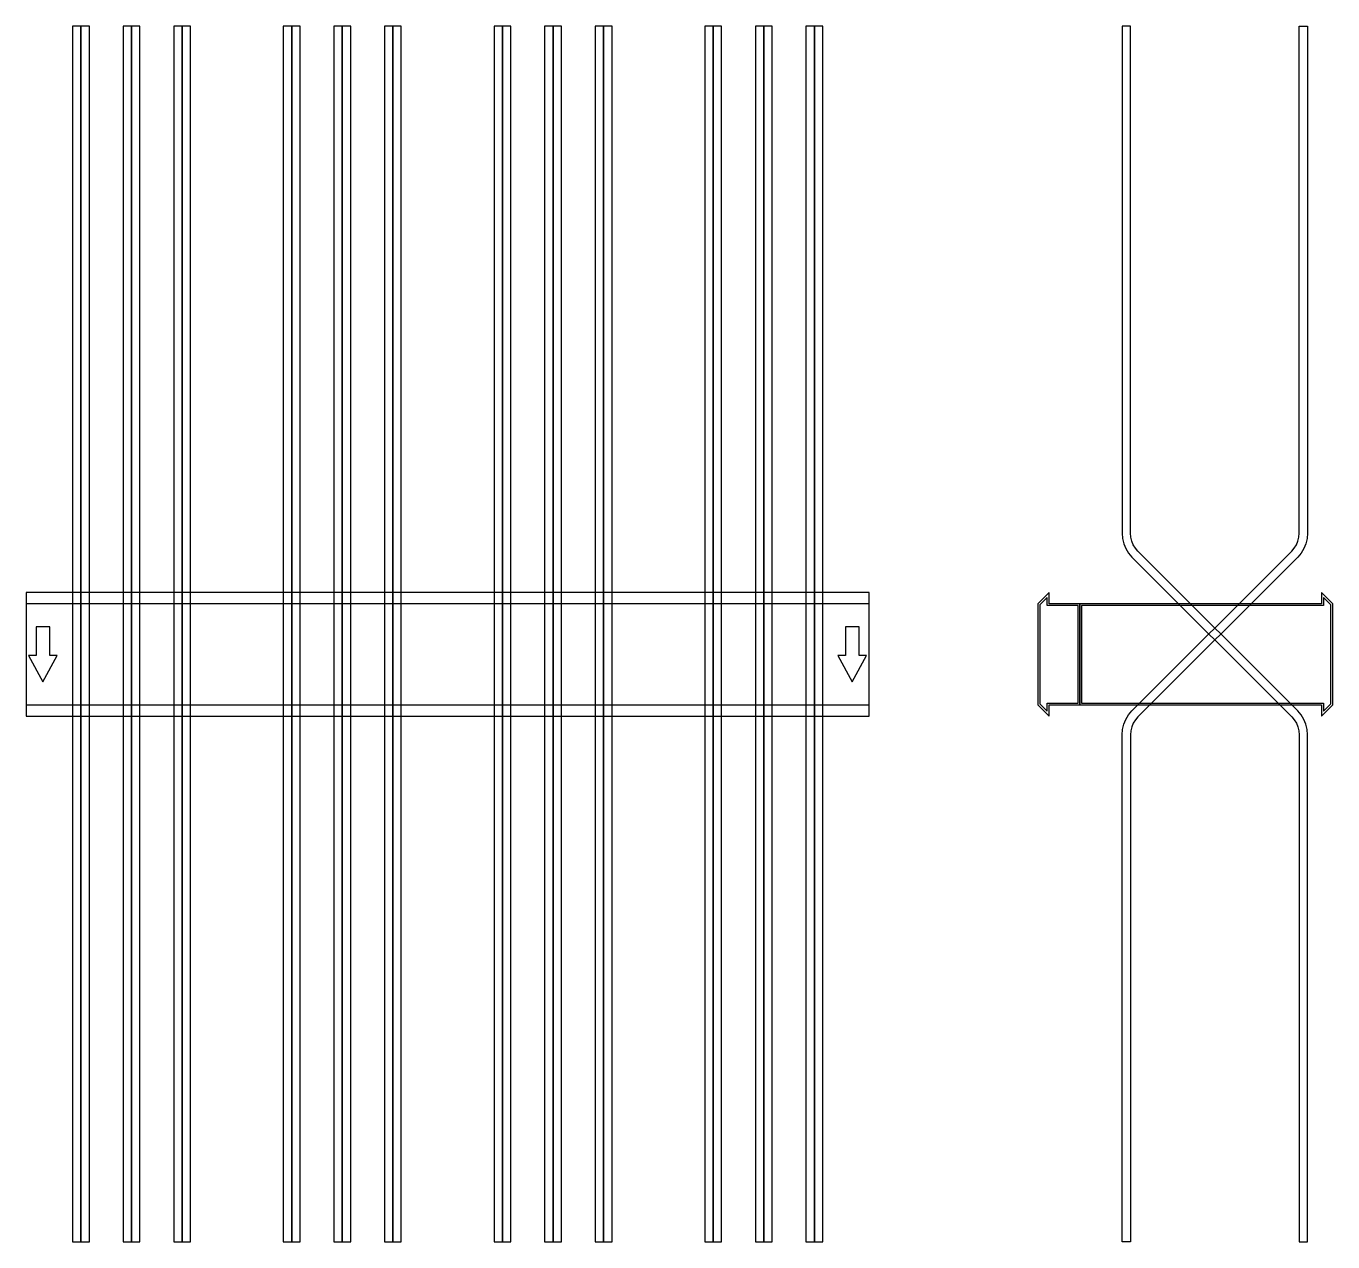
# Model space of a CAD drawing. Extents: x 0 to 1550, y -697 to 745.
import ezdxf

# ---------------------------------------------------------------- set-up
doc = ezdxf.new("R2010")
doc.units = 0
doc.layers.add('Halfen', color=7, linetype='CONTINUOUS')

msp = doc.modelspace()

# ---------------------------------------------------------------- linework, layer by layer
at = {"layer": 'Halfen', "color": 7}
for points in [[(65, -696.961), (65, 745.246), (55, 745.246), (55, -696.961)], [(75, -696.961), (75, 745.246), (65, 745.246), (65, -696.961)], [(125, -696.961), (125, 745.246), (115, 745.246), (115, -696.961)], [(135, -696.961), (135, 745.246), (125, 745.246), (125, -696.961)], [(185, -696.961), (185, 745.246), (175, 745.246), (175, -696.961)], [(195, -696.961), (195, 745.246), (185, 745.246), (185, -696.961)], [(315, -696.961), (315, 745.246), (305, 745.246), (305, -696.961)], [(325, -696.961), (325, 745.246), (315, 745.246), (315, -696.961)], [(375, -696.961), (375, 745.246), (365, 745.246), (365, -696.961)], [(385, -696.961), (385, 745.246), (375, 745.246), (375, -696.961)], [(435, -696.961), (435, 745.246), (425, 745.246), (425, -696.961)], [(445, -696.961), (445, 745.246), (435, 745.246), (435, -696.961)], [(565, -696.961), (565, 745.246), (555, 745.246), (555, -696.961)], [(575, -696.961), (575, 745.246), (565, 745.246), (565, -696.961)], [(625, -696.961), (625, 745.246), (615, 745.246), (615, -696.961)], [(635, -696.961), (635, 745.246), (625, 745.246), (625, -696.961)], [(685, -696.961), (685, 745.246), (675, 745.246), (675, -696.961)], [(695, -696.961), (695, 745.246), (685, 745.246), (685, -696.961)], [(815, -696.961), (815, 745.246), (805, 745.246), (805, -696.961)], [(825, -696.961), (825, 745.246), (815, 745.246), (815, -696.961)], [(875, -696.961), (875, 745.246), (865, 745.246), (865, -696.961)], [(885, -696.961), (885, 745.246), (875, 745.246), (875, -696.961)], [(935, -696.961), (935, 745.246), (925, 745.246), (925, -696.961)], [(945, -696.961), (945, 745.246), (935, 745.246), (935, -696.961)], [(1520, -696.961), (1520, -95.355), (1519.508, -89.098), (1518.042, -82.995), (1515.64, -77.196), (1512.361, -71.844), (1508.284, -67.071), (1318.787, 122.426), (1315.729, 126.006), (1313.27, 130.02), (1311.468, 134.369), (1310.369, 138.947), (1310, 143.64), (1310, 206.246), (1310, 745.246), (1300, 745.246), (1300, 206.246), (1300, 143.64), (1300.492, 137.382), (1301.958, 131.279), (1304.36, 125.48), (1307.639, 120.128), (1311.716, 115.355), (1501.213, -74.142), (1504.271, -77.722), (1506.73, -81.736), (1508.532, -86.085), (1509.631, -90.662), (1510, -95.355), (1510, -696.961)], [(1300, -696.961), (1300, -95.355), (1300.492, -89.098), (1301.958, -82.995), (1304.36, -77.196), (1307.639, -71.844), (1311.716, -67.071), (1501.213, 122.426), (1504.271, 126.006), (1506.73, 130.02), (1508.532, 134.369), (1509.631, 138.947), (1510, 143.64), (1510, 206.246), (1510, 745.246), (1520, 745.246), (1520, 206.246), (1520, 143.64), (1519.508, 137.382), (1518.042, 131.279), (1515.64, 125.48), (1512.361, 120.128), (1508.284, 115.355), (1318.787, -74.142), (1315.729, -77.722), (1313.27, -81.736), (1311.468, -86.085), (1310.369, -90.662), (1310, -95.355), (1310, -696.961)], [(0, -73.5), (1000, -73.5), (1000, 73.5), (0, 73.5)], [(1250, -60), (1250, 60), (1213.5, 60), (1213.5, 73.5), (1200, 60), (1200, -60), (1213.5, -73.5), (1213.5, -60)], [(1248, -58), (1248, 58), (1211, 58), (1211, 67.25), (1202.5, 58.75), (1202.5, -58.75), (1211, -67.25), (1211, -58)], [(1550, -60), (1550, 60), (1536.5, 73.5), (1536.5, 60), (1250, 60), (1250, -60), (1536.5, -60), (1536.5, -73.5)], [(1547.5, -58.75), (1547.5, 58.75), (1539, 67.25), (1539, 58), (1252, 58), (1252, -58), (1539, -58), (1539, -67.25)], [(0, -60), (1000, -60), (1000, 60), (0, 60)], [(20, -32.5), (37, -1.5), (28, -1.5), (28, 32.5), (12, 32.5), (12, -1.5), (3, -1.5)], [(980, -32.5), (997, -1.5), (988, -1.5), (988, 32.5), (972, 32.5), (972, -1.5), (963, -1.5)]]:
    msp.add_lwpolyline(points, close=True, dxfattribs=at)

doc.saveas('drawing.dxf')
